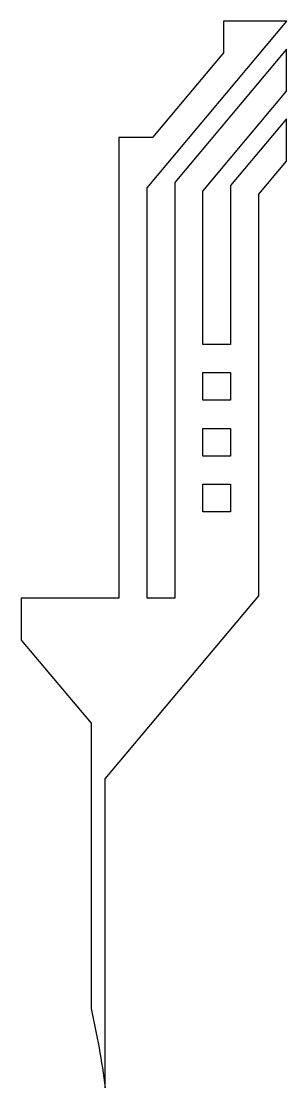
# Model space of a CAD drawing. Header units: inches. Extents: x 26.5 to 36, y -56.2 to -18.
import ezdxf

# ---------------------------------------------------------------- set-up
doc = ezdxf.new("R2010")
doc.units = ezdxf.units.IN
doc.layers.add('CUTOUTS', color=1, linetype='CONTINUOUS')
doc.layers.add('PERIMETER', color=5, linetype='CONTINUOUS')

msp = doc.modelspace()

# ---------------------------------------------------------------- linework, layer by layer
at = {"layer": 'CUTOUTS'}
for points in [[(33.997, -31.573), (33.003, -31.573), (33.003, -30.579), (33.997, -30.579)], [(33.997, -33.573), (33.003, -33.573), (33.003, -32.579), (33.997, -32.579)], [(33.997, -35.573), (33.003, -35.573), (33.003, -34.579), (33.997, -34.579)]]:
    msp.add_lwpolyline(points, close=True, dxfattribs=at)
at = {"layer": 'PERIMETER'}
msp.add_lwpolyline([(33.747, -17.997), (33.747, -19.125), (31.201, -22.159), (29.997, -22.159), (29.997, -38.662), (26.497, -38.662), (26.497, -40.166), (28.997, -43.145), (28.997, -53.362, -0.024214), (29.503, -56.197), (29.503, -45.132), (35.003, -38.577), (35.003, -24.193), (36.003, -23.001), (36.003, -21.492), (33.997, -23.882), (33.997, -29.573), (33.003, -29.573), (33.003, -24.076), (36.003, -20.501), (36.003, -18.992), (31.997, -23.766), (31.997, -38.662), (31.003, -38.662), (31.003, -23.96), (36.006, -17.997)], format="xyb", close=True, dxfattribs=at)

doc.saveas('drawing.dxf')
